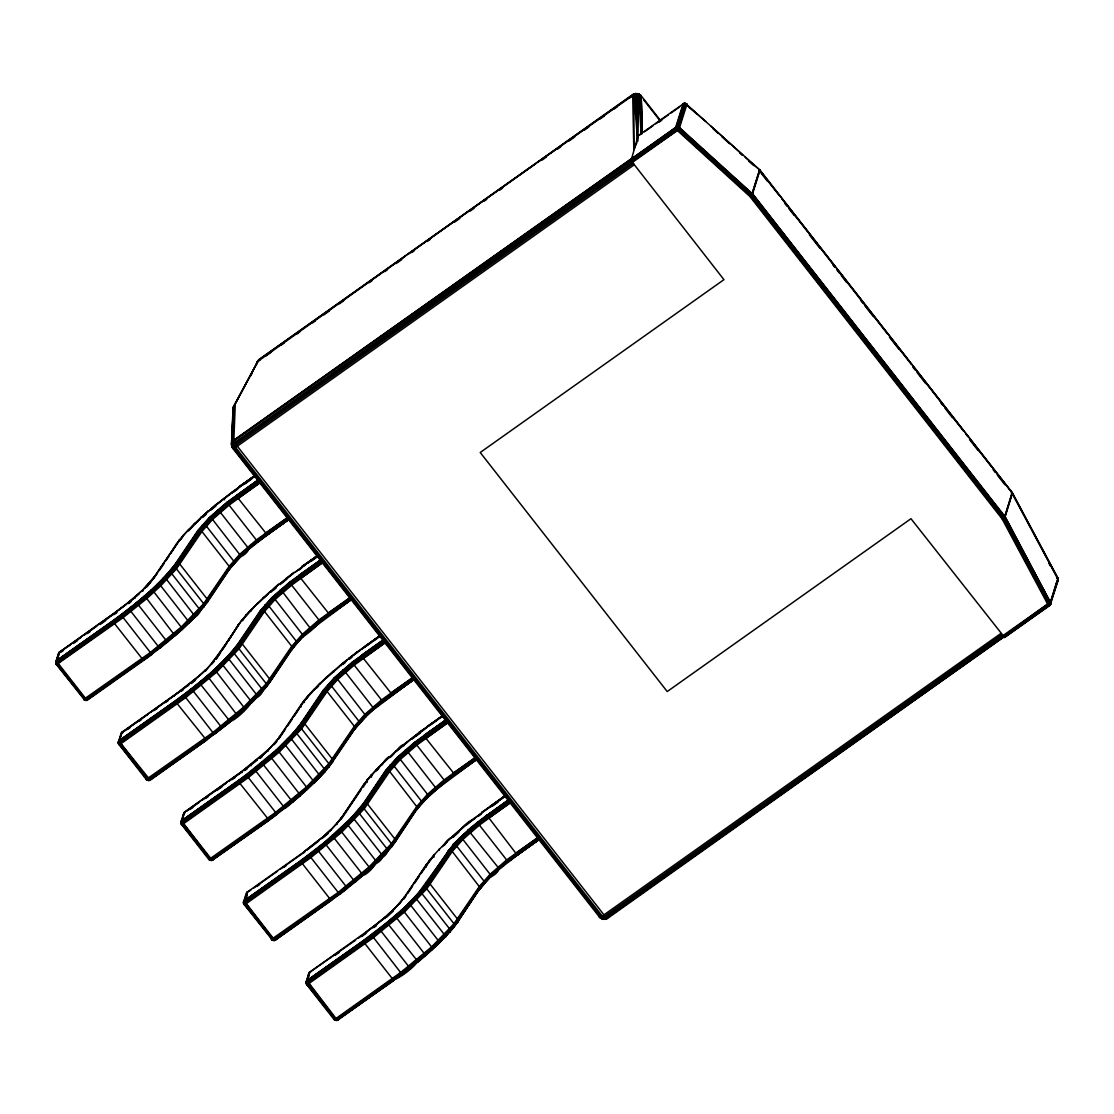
<?xml version="1.0" encoding="UTF-8"?>
<svg xmlns="http://www.w3.org/2000/svg" width="1114" height="1114" viewBox="0 0 1114 1114"><rect width="100%" height="100%" fill="white"/><g stroke="black" fill="none" stroke-linecap="round" stroke-linejoin="round"><path stroke-width="1.5" d="M58.541 655.464L59.627 651.927L70.085 645.145M120.925 734.725L121.523 732.594L123.236 732.469M183.504 814.71L184.799 811.911L241.084 772.002L242.114 772.559M246.695 896.116L246.695 892.579L250.803 890.128M641.956 132.831L641.204 95.79L638.712 93.924L635.607 93.52L632.961 94.384L258.908 359.627L233.341 406.986L231.503 443.887L232.701 448.26L236.962 446.477L634.131 164.844L631.22 159.873M636.957 142.62L633.81 149.471L634.061 93.91L258.629 359.933L233.829 406.652M606.503 918.841C610.082 917.184 603.134 920.624 601.852 918.813L233.467 448.455L231.503 443.887L232.715 441.074L676.421 126.982L679.568 127.637L752.563 193.892L1004.884 516.423L1050.892 603.412L607.603 918.382L602.27 916.056L235.597 447.382L235.207 443.887L677.242 130.603L679.568 127.637L686.976 104.131L685.486 103.379L683.091 103.867L675.683 127.358L676.783 129.962L749.875 196.482L1002.099 518.873L1047.592 603.983L1049.583 605.598L1058.3 579.907L1057.952 578.152L1012.459 493.029L759.623 169.843L745.196 157.269M759.483 169.843L752.201 193.502L749.875 196.482L752.563 193.892L759.957 170.219L1012.18 492.611L1004.786 516.283L1002.099 518.873L1005.065 516.715L1012.473 493.21L1011.234 492.861M660.505 120.465L640.996 95.553L638.712 93.924L637.584 141.241L634.061 93.91M259.075 479.312L226.894 502.358L209.209 517.69L197.832 530.556L175.775 563.266C158.689 586.034 135.88 603.746 113.141 620.526L56.856 660.449L58.415 663.679L85.667 698.506C90.819 701.555 82.854 699.717 84.093 699.871M113.141 620.526L114.7 623.77L142.912 659.655L143.929 660.198L151.88 654.419L121.008 614.803M320.303 560.133L289.473 582.357L271.788 597.675L260.411 610.556L238.354 643.265C221.282 666.019 198.473 683.745 175.734 700.525L119.435 740.434L120.994 743.679L150.223 780.12L206.647 740.044L149.972 780.092C148.83 781.903 144.179 778.004 147.368 780.26M175.734 700.525L177.293 703.769L206.522 740.197M289.779 518.873L267.165 534.748L238.187 498.334L236.628 495.089M246.18 774.787L238.312 780.524L238.661 781.833L269.101 820.196L277.108 814.32L246.18 774.787L276.119 750.112L293.428 732.761L300.947 723.251L322.99 690.555L334.367 677.674L352.052 662.357L384.288 639.13M280.115 590.072L282.928 592.328L311.224 629.494L351.147 599.75L329.744 614.747L300.307 577.693L299.206 575.089L321.654 559.312M445.475 720.117L414.645 742.342L396.96 757.673L385.583 770.554L363.526 803.25L350.966 818.219L324.299 842.588L300.891 860.509L302.451 863.754L329.702 898.58L331.819 900.042L275.395 940.105C274.42 941.692 270.256 938.782 271.858 939.854M415.076 678.816L392.323 694.746L363.345 658.332L361.785 655.088L384.246 639.311M363.484 940.508L365.044 943.753L392.281 978.579C392.769 984.456 422.652 961.521 416.636 959.92L386.892 922.587L363.484 940.508L307.199 980.417C304.888 981.657 306.35 986.656 308.759 983.662L373.218 937.793L404.382 912.115L426.773 888.833L452.256 851.472L462.895 839.427L479.424 825.112L510.769 802.331M477.655 758.815L454.916 774.731L425.938 738.317L424.378 735.073L446.825 719.296M540.109 838.842L517.745 854.744L515.768 853.143L486.943 815.378L508.012 800.284M993.521 469.426L1012.264 492.931L1058.244 579.099L1050.307 604.888L1004.619 637.487L910.974 518.706L667.23 691.543L480.218 452.493L723.947 279.656L631.067 160.569L638.127 135.741L641.678 133.819L641.204 95.79L640.09 94.69L641.26 133.875M630.984 158.982L232.715 441.074L234.177 405.552L258.629 359.933L260.105 360.059M1004.368 637.459L1049.722 605.459L1057.019 581.188L1058.119 580.686L1057.952 578.152L1056.866 578.194M142.689 590.169L154.581 576.69L142.87 589.793L142.815 591.256M188.6 530.905L201.453 517.133L194.49 523.803M205.394 671.241C216.562 656.926 228.857 640.48 238.688 624.439L216.13 659.098L219.959 653.417M232.882 448.524L231.907 446.923L232.241 438.498M232.784 425.005L232.923 408.476L234.177 405.552M199.141 682.604L228.885 719.936C227.841 727.693 255.203 702.92 250.58 700.636L223.343 665.81L219.987 664.055M216.102 658.388L242.03 619.899L241.557 621.069L257.585 603.189L245.999 615.318L242.685 620.456M288.373 738.22L291.965 739.752L319.621 775.219L319.927 777.029L313.828 783.337L313.173 780.636L285.922 745.809L282.58 744.041M313.661 690.276L320.164 683.188L304.136 701.068L278.695 738.373L267.833 750.655L259.896 757.924L268.363 749.555L241.334 772.016L184.102 812.579L181.067 823.817L208.889 859.521L275.297 812.621L306.461 786.957L328.853 763.661L354.336 726.3L364.974 714.269L381.503 699.94L412.946 677.298M322.475 837.923C348.598 813.443 305.946 852.029 328.324 833.286M327.655 684.664L331.443 685.973L359.098 721.44L359.307 723.362L353.918 730.074L365.629 716.97L365.684 715.522L337.723 679.443L334.367 677.674M382.241 763.8C396.876 751.504 384.288 757.84 382.367 764.872M386.196 916.878L400.26 902.549L393.033 910.152M401.291 910.11L404.382 912.115L431.619 946.942L432.218 949.629L439 943.335L438.345 940.62L411.094 905.807L408.741 904.053L386.892 922.587M451.449 838.034C452.827 835.472 443.706 842.337 444.946 844.858M188.503 530.292L194.992 523.204L183.42 535.319L181.192 539.162M372.09 774.773L382.756 763.187L376.323 769.732M382.52 857.014C366.019 869.742 386.112 860.217 381.796 854.577L354.544 819.751L350.966 818.219M438.832 850.274L439.529 849.007L433.75 855.301L433.959 857.223M413.545 898.218L418.599 892.746L421.844 893.484L449.638 928.881L450.251 931.429C446.185 934.005 445.224 940.87 444.375 934.562L416.594 899.165L413.545 898.218L407.738 904.039M705.691 121.454L684.65 103.324L677.242 126.815L751.658 195.02L1003.881 517.411L1049.569 602.827L1050.892 603.412L1004.981 516.562M144.806 588.443L149.93 582.58M199.921 611.461C185.133 623.77 203.235 614.287 199.295 608.898L172.057 574.072L168.27 572.763M214.375 661.312L205.282 670.168M262.5 691.446C247.726 703.756 265.828 694.287 261.887 688.898L234.636 654.071L230.849 652.762M267.987 751.24L267.861 750.168L275.088 742.565L274.322 744.639M296.714 643.363L291.339 650.089L296.435 643.85L296.505 641.455L268.85 605.988L265.062 604.679M304.414 702.447L304.289 700.441L309.316 694.482L306.364 699.16M313.828 783.337L324.801 771.932L324.87 769.537L297.229 734.07L293.428 732.761M336.943 823.399L342.332 816.673L337.236 822.912L336.915 824.639M371.38 777.224L371.895 774.467L366.868 780.427L366.993 782.446M387.672 851.444C372.605 864.213 390.986 854.285 387.045 848.882L359.808 814.056L356.02 812.747M393.005 910.653L404.911 896.673L399.815 902.911M479.09 890.072L484.186 883.834L484.256 881.439L456.615 845.972L453.384 844.468L418.599 892.746M84.789 700.26L55.909 663.833L58.931 652.595L125.59 604.999L143.205 589.571L134.683 597.285L134.961 598.441M202.302 516.993L215.851 504.642L210.838 509.516M205.255 670.67C199.183 676.839 143.358 719.714 197.275 677.284M248.701 549.244C226.142 565.327 253.588 552.377 247.587 547.155L220.335 512.329L217.536 510.073M206.55 676.337L209.348 678.607L237.658 715.773L244.843 709.158L244.62 708.184L216.631 672.132L213.54 670.127M270.841 591.005C244.077 615.958 297.8 565.494 271.106 592.161M261.72 762.603L292.759 802.08L300.237 795.758L299.972 794.616L271.941 758.606L269.128 756.336M322.392 837.533L330.621 829.791M342.708 670.057L345.507 672.327L372.758 707.153L373.622 709.59L414.645 678.816M331.707 836.336L334.52 838.591L361.758 873.418C361.368 881.118 379.359 862.626 375.752 860.621L348.515 825.808L345.159 824.04M388.939 757.283C390.736 760.319 401.862 741.005 403.95 745.67M414.645 742.342L445.503 781.763L427.887 797.192L436.396 789.478L436.131 788.336L408.1 752.326L405.287 750.056M417.917 962.078L425.409 955.756L425.144 954.601L397.099 918.59L394.3 916.335M452.646 836.976C459.316 831.838 467.226 820.238 474.494 819.263M499.03 869.212C476.486 885.31 503.918 872.359 497.916 867.138L468.186 830.111L452.813 844.663M175.58 545.693L179.925 539.51L170.804 553.505M175.775 563.266L177.906 562.946L179.869 564.185L207.12 599.012L207.58 601.769L203.402 607.269L204.363 605.71L203.681 603.677L176.444 568.85L174.522 567.555L172.475 567.75M238.354 643.265L240.499 642.945L242.462 644.184L269.699 679.011L270.34 681.086L265.981 687.268L266.942 685.695L266.26 683.676L239.023 648.849L237.101 647.554L235.068 647.749M300.947 723.251L303.078 722.93L305.041 724.184L332.278 758.996L332.752 761.753L328.574 767.268L329.535 765.694L328.853 763.661L301.602 728.848L299.68 727.539L297.647 727.734M363.526 803.25L365.657 802.929L367.62 804.169L394.871 838.995L395.512 841.084L391.153 847.267L392.114 845.693L391.432 843.66L364.194 808.834L362.273 807.539L360.226 807.734M429.447 860.426L434.474 854.466L426.787 865.216M444.862 937.445L454.22 926.848L454.428 924.314L426.773 888.833L424.852 887.538L422.819 887.733M149.081 584.001L154.052 577.136M209.209 517.69L212.551 519.458L240.513 555.524L240.638 556.61L228.746 570.09L229.804 568.391L229.164 566.316L201.926 531.489L199.963 530.236L197.832 530.556M238.688 624.439L228.593 640.62M351.676 598.622L320.108 621.487L303.245 636.108L292.383 648.39L269.282 682.785L270.34 681.086M291.854 649.629L291.743 646.301L264.505 611.489L262.542 610.235L260.411 610.556M274.364 743.4L279.753 736.674L278.709 739.097M308.87 694.83L301.281 704.424L300.989 707.098M354.433 729.628L354.336 726.3L327.084 691.474L325.135 690.234L322.99 690.555M341.817 817.119L341.302 819.082M330.426 830.654L341.274 818.372L364.375 783.978L363.568 787.097M476.848 758.62L445.28 781.485L428.417 796.092L417.555 808.374L394.453 842.783L395.512 841.084M399.425 903.983L404.396 897.118M403.867 898.371L426.968 863.963L426.147 867.096M539.441 838.619L507.859 861.47L490.996 876.091L480.148 888.373L457.032 922.768L458.091 921.069L457.45 918.994L430.213 884.168L428.249 882.929L426.119 883.249M58.541 653.236L55.7 662.329L56.8 664.626L85.541 700.483M58.332 654.726L55.7 663.095L56.48 664.71L122.888 617.81L146.77 598.608L160.764 585.825L176.444 568.85L201.926 531.489L212.551 519.458L229.08 505.129L260.439 482.362M55.909 663.833L59.627 651.927M119.365 741.033L122.22 731.926M181.067 823.817L181.958 821.032M306.81 984.692L306.03 983.077L309.274 972.578C311.447 970.628 307.255 974.109 308.884 975.446L306.628 984.484L334.061 1019.519L335.384 1018.892L400.469 972.619L431.619 946.942L454.011 923.659L479.507 886.284L490.132 874.253L506.661 859.938L538.118 837.282M232.701 448.26L599.555 917.198L603.384 919.217L234.4 448.065L231.921 442.397L675.794 128.124L683.829 103.491L683.091 103.867M759.748 170.122L752.061 193.808L678.078 126.885L685.486 103.379L759.623 169.843M1012.194 492.778L1004.898 516.98L752.451 193.752M233.021 408.184L231.503 445.433L233.467 448.455L231.907 446.923M150.947 590.128L154.038 592.133L182.042 628.185L182.139 629.48L175.079 635.774L146.77 598.608L143.957 596.352M244.843 709.158L251.43 702.962M319.634 684.288L333.615 670.893L333.699 672.146M276.119 750.112L279.21 752.131L306.461 786.957L307.046 789.645L314.009 782.961M157.408 584.056L160.764 585.825L188.433 621.264L188.837 622.977L181.874 629.661L194.769 617.031L194.727 615.875L166.794 579.767L163.215 578.236M250.761 375.794L252.377 372.717M319.927 777.029L319.3 777.753L325.079 771.445M294.5 572.666L316.279 556.596M206.271 740.183L230.166 722.095M359.78 650.701L356.564 652.442L379.999 635.621M308.759 854.786L339.686 894.319L274.852 940.313L245.289 902.382L244.607 900.432L247.378 891.91M183.42 535.319L188.809 529.317M245.999 615.318L251.778 609.01L251.193 610.904M450.251 931.429L449.527 932.279L454.554 926.319M1002.628 635.871L1050.391 602.103L1057.952 578.152M207.761 601.087C190.188 624.508 166.724 642.736 143.33 659.989L86.335 700.511L57.26 664.417L55.909 661.605L56.856 660.449M119.435 740.434C117.137 741.673 118.585 746.659 120.994 743.679L185.467 697.81L216.631 672.132L239.023 648.849L264.505 611.489L275.144 599.443L291.673 585.129L323.018 562.347L300.766 578.333M238.312 780.524L182.028 820.433C179.716 821.659 181.317 826.491 183.587 823.678L248.06 777.809L279.21 752.131L301.602 728.848L327.084 691.474L337.723 679.443L354.252 665.114L385.611 642.346M304.289 700.441L305.097 699.495L300.919 705.009M300.891 860.509L244.607 900.432C242.309 901.658 243.757 906.657 246.166 903.677L310.639 857.794L341.803 832.13L364.194 808.834L389.677 771.473L400.316 759.442L416.845 745.113L448.19 722.345M366.868 780.427L371.449 774.829M175.747 545.011L179.438 539.914M289.097 518.637L257.529 541.488L240.652 556.109L229.804 568.391L206.703 602.799L207.58 601.769M216.283 657.72L217.16 656.689L211.785 663.401M332.752 761.753L331.875 762.784L354.795 729.057M394.969 842.323L417.541 807.664L389.677 771.473L387.714 770.234L385.583 770.554M479.605 889.626L484.465 883.346M631.067 160.569L676.031 128.681L677.242 126.815L678.301 129.447L750.947 195.312L1003.338 517.899L1048.97 603.231L1048.984 605.389M153.704 577.72L176.625 543.994L153.523 578.389M157.38 573.418L147.048 586.855M159.302 570.577L164.092 563.461M166.014 560.621L168.882 556.359M207.218 602.34L229.637 569.059M222.842 649.142L226.671 643.46M269.811 682.339L292.216 649.058M278.862 737.705L301.281 704.424M279.67 737.677L285.421 729.141M287.342 726.3L292.133 719.184M294.054 716.344L298.844 709.242M341.455 817.704L363.86 784.423M342.263 817.662L361.437 789.227M404.034 897.703L426.439 864.422M403.881 899.082L405.802 896.241M407.724 893.4L412.514 886.284M414.422 883.444L419.226 876.328M421.134 873.487L425.938 866.386M457.562 922.322L480.12 887.663L452.256 851.472L450.293 850.219L448.162 850.539M238.326 625.01L242.03 619.899M266.469 686.865L270.159 681.754M363.498 785.008L367.676 779.494L364.181 784.521M364.208 785.231L366.771 781.75M391.641 846.863L395.331 841.752M426.091 864.993L429.781 859.897M426.759 864.52L433.638 855.9M458.091 921.069C440.517 944.491 417.054 962.719 393.674 979.972L336.665 1020.48L333.88 1019.296L335.119 1020.243M457.924 921.738L454.22 926.848M211.674 664L214.334 660.63M275.2 743.539L276.954 741.311M179.117 540.443L183.699 534.831M178.964 541.084L183.309 535.918M204.21 606.336L199.629 611.948M241.696 620.442L246.278 614.831M266.942 685.695C249.439 706.694 227.938 723.975 205.909 739.988L148.914 780.496L118.488 741.604L119.783 741.757L184.158 695.958L214.96 670.572L237.101 647.554L262.542 610.235L273.403 597.953L290.267 583.346L321.89 560.398M266.803 686.335L262.208 691.933M329.382 766.321L324.801 771.932M367.801 779.772L371.059 775.901M392.114 845.693C374.61 866.692 353.11 883.959 331.081 899.987L274.086 940.495L243.66 901.588L244.955 901.741L309.33 855.942L340.132 830.557L362.273 807.539L387.714 770.234L398.561 757.952L415.438 743.33L447.048 720.396M391.961 846.32L387.38 851.932M125.52 604.888L115.786 612.157L134.683 597.285M239.259 486.721L256.234 474.634L239.259 486.721L254.939 475.581M143.929 660.198L87.101 700.33L85.054 698.924L57.803 664.097L56.299 660.964L113.141 620.832C136.117 603.885 159.163 585.978 176.43 562.974L198.473 530.278L209.655 517.62L227.047 502.553L259.116 479.131M289.668 518.859L267.416 534.776L288.637 519.667M301.978 566.566L317.406 555.635L301.978 566.566L305.417 564.784M241.084 772.002L259.854 757.269M357.079 652.665L348.779 658.555L380.111 635.579M303.676 852.001L322.628 837.171L303.676 852.001L304.693 852.558M427.01 726.718L442.467 715.759M309.971 971.909L309.274 972.578L355.603 940.188M489.603 806.703L505.283 795.563M394.272 980.181L336.665 1020.48L306.239 981.587L307.534 981.74L371.909 935.941L402.711 910.556L424.852 887.538L450.293 850.219L461.154 837.937L478.017 823.33L509.641 800.381M539.998 838.842L517.745 854.744L538.981 839.65M308.578 695.317L313.967 689.301M371.171 775.316L376.56 769.301M240.457 556.986L233.411 564.199L234.246 562.779L233.508 560.815L206.271 525.989L202.483 524.68M358.569 724.197L365.81 716.594M330.44 830.167L337.681 822.564M428.208 796.97L421.162 804.197L428.389 796.594L427.971 794.895L400.316 759.442L396.96 757.673M1049.569 602.827L1050.711 604.192L1049.332 605.584L1050.307 604.888M194.518 617.462L188.656 623.353M313.73 689.733L326.36 677.284M316.167 688.494L318.576 686.085M376.254 770.275L381.03 765.485M376.351 770.888L378.76 768.479M438.902 849.731L445.001 843.409M442.411 846.682L447.02 842.198M445.099 937.013L439 943.335M194.463 524.304L200.005 519.096M257.069 603.802L263.781 597.285M257.055 604.303L268.488 593.79M376.407 863.336L369.625 869.644L369.04 866.943L341.803 832.13L338.712 830.111M444.82 843.785L458.787 830.891L451.532 837.268M439.181 942.959L417.903 961.883L402.043 974.318L371.352 934.785M676.421 126.982L630.719 159.553M139.264 593.79L128.361 603.189M197.22 677.535L205.463 669.793M311.224 629.494C284.975 650.061 324.856 622.893 318.91 619.941L289.473 582.357M260.119 758.425L262.375 756.378M373.858 709.228L365.629 716.97M386.419 917.393L393.145 911.238M675.794 128.124L677.242 126.815M201.188 517.3L208.443 510.908L201.077 517.606M202.497 517.523L206.118 514.306M182.25 629.173L167.476 642.137L136.549 602.604M326.249 677.604L340.912 664.682L341.357 665.671M326.277 678.05L339.812 666.283M307.422 789.158L300.237 795.758M388.828 757.604L396.013 750.989M452.827 837.505L458.871 832.144M432.469 949.462L425.409 955.756M601.852 918.813L600.14 917.128L601.073 916.738L604.972 919.231L1003.561 636.331L1004.758 636.748M417.026 809.627L421.886 803.361L421.677 801.439L394.022 765.972L390.234 764.664M208.207 511.27L231.628 492.444L232.283 493.056M211.089 510.003L216.2 505.686M273.431 589.501L278.333 584.683M273.668 589.988L276.23 587.83M237.7 715.508L214.292 734.335L183.587 694.802M300.293 795.507L284.947 808.304L254.02 768.785M395.957 751.254L419.379 732.427L403.491 744.667M396.055 751.644L407.627 742.021M362.872 875.507L355.227 882.121L324.299 842.588M458.55 831.253L466.195 824.625L458.634 831.643M414.269 678.621L382.701 701.486L365.824 716.093L354.976 728.375L329.535 765.694L314.023 782.474L300.195 795.118L268.502 819.988L211.507 860.495L208.708 859.312L209.947 860.259M128.653 603.635L131.174 601.546M190.94 683.188L196.036 678.983M191.232 683.62L195.02 680.515M257.348 760.026L244.342 770.234M306.921 850.219L318.66 841.07M476.388 759.651L436.396 789.478M467.866 830.055L486.957 815.072M385.068 917.908L366.116 932.139L385.207 917.156L385.291 918.409M215.74 504.684L239.997 486.79L233.258 491.692M215.921 505.227L230.57 493.711M167.56 641.901L159.775 648.32L128.862 608.787M278.347 584.878L294.04 572.359M279.823 584.154L293.149 573.696M280.101 584.613L286.744 579.266L286.131 578.458M340.912 664.682L356.619 652.344M340.94 664.877L347.471 659.613M342.402 664.153L346.37 660.964M342.694 664.598L345.34 662.468M284.975 808.332L292.759 802.08M355.31 881.884L339.631 894.403M466.098 824.861L473.882 818.442M466.251 825.196L472.851 819.89M296.435 643.85L303.217 636.595L302.813 634.896L275.144 599.443L271.788 597.675M484.186 883.834L490.968 876.579L490.564 874.88L462.895 839.427L459.539 837.672M210.713 860.468L181.972 824.625L180.872 822.327L183.713 813.234C188.948 807.427 178.546 821.157 183.587 823.678L212.259 860.314L269.101 820.196L211.507 860.495L181.067 821.603L182.362 821.756L246.737 775.943L277.539 750.571L299.68 727.539L325.135 690.234L335.982 677.953L352.846 663.331L384.469 640.397M393.214 909.776L375.919 924.982L309.831 972.062L307.185 980.738L337.431 1020.313L402.043 974.318M159.72 648.209L143.678 660.184M286.201 578.556L294.207 572.429M349.323 659.265L352.038 657.19M284.878 808.207L268.85 820.169M411.915 739.264L427.748 726.774L419.198 732.344L442.857 715.578M415.982 736.159L420.034 733.04M339.464 894.333L347.471 888.192L316.613 848.784M473.951 818.553L505.436 795.577L481.735 812.426L488.99 807.747M474.174 818.832L482.251 812.649M478.56 816.144L481.262 814.069M259.144 479.897L227.312 502.887L210.212 517.704L199.197 530.167L173.784 567.444L151.824 590.267L121.273 615.443L56.299 660.964M259.297 480.399L227.674 503.347L210.811 517.954L199.963 530.236L174.522 567.555L152.381 590.573L121.579 615.958L57.204 661.758L55.909 661.605M260.23 482.07L228.593 504.503L212.036 518.859L201.369 530.932L175.887 568.293L153.523 591.548L122.415 617.184L57.956 663.053L57.803 664.097L57.538 662.384L121.969 616.543L152.952 591.005L175.232 567.848L200.701 530.501L211.437 518.358L228.119 503.904L259.548 480.956M287.774 517.3L256.331 539.956L239.802 554.271L229.164 566.316L203.681 603.677L181.29 626.959L150.125 652.637L83.55 699.495M288.15 517.759L256.791 540.541L240.22 554.897L229.568 566.97L204.085 604.331L181.721 627.586L150.613 653.222L86.14 699.091L85.054 698.924L86.614 699.564L142.912 659.655L174.801 634.618L188.726 621.891L204.322 605.013L229.776 567.68L240.513 555.524L257.195 541.07L288.554 518.177M267.541 534.623L248.645 549.494M321.654 559.451L289.626 582.538L272.248 597.605L261.052 610.263L239.009 642.973C221.742 665.977 198.696 683.871 175.72 700.831L118.878 740.963L147.633 778.909L150.362 779.967L149.68 780.329M321.723 559.896L289.905 582.887L272.791 597.703L261.79 610.166L236.363 647.429L214.403 670.266L183.866 695.442L118.878 740.963M322.573 561.721L291.186 584.502L274.615 598.859L263.948 610.918L238.48 648.278L216.116 671.533L184.994 697.183L120.535 743.038L120.396 744.096L120.117 742.384L184.548 696.542L215.545 671.004L237.825 647.833L263.28 610.5L274.016 598.343L290.698 583.889L322.141 560.955M187.068 686.266L122.08 732.065L118.279 743.094L119.059 744.709M180.844 691.585L183.462 689.622M350.367 597.299L318.91 619.941L302.381 634.27L291.743 646.301L266.26 683.676L243.869 706.958L212.718 732.636L146.129 779.48M350.729 597.745L319.37 620.54L302.813 634.896L292.147 646.956L266.664 684.316L244.3 707.571L213.192 733.221L148.733 779.076L147.633 778.909L149.206 779.563L205.491 739.64L237.393 714.617L251.304 701.89L266.9 685.013L292.369 647.666L303.105 635.523L319.788 621.069L351.133 598.176M384.246 639.45L352.219 662.538L334.827 677.604L323.645 690.262L301.588 722.972C284.335 745.962 261.275 763.87 238.299 780.83L181.471 820.948L210.212 858.908L212.955 859.966L212.259 860.314M384.302 639.896L352.484 662.872L335.37 677.702L324.369 690.151L298.956 727.428L276.996 750.265L246.445 775.441L181.471 820.948M385.152 641.706L353.765 664.501L337.194 678.858L326.541 690.917L301.058 728.278L278.695 751.532L247.573 777.168L183.114 823.037L182.975 824.082L182.696 822.383L247.127 776.542L278.124 751.003L300.404 727.832L325.873 690.499L336.609 678.342L353.291 663.888L384.72 640.94M244.732 770.596L247.364 768.632M413.517 677.953L381.963 700.539L365.392 714.896L354.739 726.955L329.257 764.315L306.893 787.57L275.771 813.206L211.312 859.075L210.212 858.908L211.785 859.548L268.07 819.639L299.972 794.616L313.883 781.889L329.479 765.012L354.948 727.665L365.684 715.522L382.367 701.068L413.726 678.175M446.825 719.435L414.798 742.537L397.406 757.604L386.224 770.261L364.181 802.957C346.914 825.961 323.868 843.869 300.891 860.83L244.05 900.947L272.805 938.907L275.534 939.951L274.852 940.313M446.895 719.895L415.062 742.871L397.963 757.687L386.948 770.15L361.535 807.427L339.575 830.264L309.024 855.427L244.05 900.947M447.744 721.705L416.344 744.486L399.787 758.843L389.12 770.916L363.637 808.277L341.274 831.531L310.165 857.167L245.707 903.036L245.553 904.081L245.289 902.382L309.72 856.541L340.703 830.988L362.983 807.831L388.452 770.484L399.188 758.342L415.87 743.887L447.299 720.939M475.525 757.297L444.082 779.939L427.553 794.254L416.914 806.299L391.432 843.66L369.04 866.943L337.876 892.62L271.301 939.478M508.054 800.117L477.377 822.536L459.998 837.589L448.803 850.261L426.759 882.956C409.492 905.961 386.447 923.868 363.47 940.815L306.628 980.947L335.384 1018.892L338.113 1019.951L337.431 1020.313M508.068 800.882L477.655 822.87L460.542 837.686L449.541 850.149L424.114 887.426L402.168 910.249L371.616 935.426L306.628 980.947M510.323 801.704L478.936 824.485L462.366 838.842L451.699 850.915L426.23 888.262L403.867 911.517L372.744 937.166L308.286 983.021L308.146 984.08L307.868 982.367L372.299 936.526L403.296 910.987L425.576 887.83L451.031 850.483L461.767 838.341L478.449 823.873L509.892 800.938M373.844 927.642L376.462 925.692M538.675 837.951L507.135 860.523L490.564 874.88L479.897 886.953L454.428 924.314L432.051 947.568L400.943 973.204L336.484 1019.073L335.384 1018.892L336.957 1019.547L393.242 979.624L425.144 954.601L439.055 941.873L454.651 924.996L480.12 887.663L490.856 875.507L507.538 861.052L538.884 838.16M517.885 854.605L498.988 869.477M683.23 103.713L684.65 103.324L686.196 104.41L696.389 113.642M239.649 486.595L255.217 475.622L231.628 492.444M233.648 492.068L237.714 489.102M295.837 571.691L305.389 564.77M298.942 570.09L301.657 568.112M362.468 648.738L379.206 636.735L373.663 640.787M476.305 758.161L444.959 781.053L428.263 795.521L417.541 807.664L392.072 844.997L376.476 861.888L362.551 874.601L330.663 899.639L274.364 939.548L272.805 938.907L273.891 939.074L338.364 893.205L369.472 867.569L391.836 844.315L417.318 806.954L427.971 794.895L444.542 780.538L475.901 757.743M244.634 484.103L251.639 479.048M311.419 561.066L317.03 557.028M638.127 135.741L683.829 103.491M254.034 476.736L241.404 485.788L254.159 476.806M288.679 518.302L266.385 534.219L288.902 518.483M289.473 518.832L257.849 541.919L226.894 502.358M316.627 556.735L308.202 562.765L316.738 556.791M352.066 598.817L329.744 614.747L351.23 599.652M413.976 678.398L391.557 694.203L414.074 678.468M443.191 715.731L429.155 725.771L436.242 720.786M476.43 758.286L454.136 774.202L476.472 758.314M477.224 758.815L454.916 774.731L477.711 758.745M505.784 795.716L491.734 805.756L504.489 796.789M539.817 838.8L508.179 861.902L477.224 822.341M265.912 533.731L288.345 517.968M328.491 613.73L350.813 597.842M391.084 693.73L413.419 677.855M414.951 678.858L382.979 701.876L352.052 662.357M516.242 853.714L538.577 837.839M405.343 256.192L256.777 362.147L258.991 360.755M408.184 254.173L535.695 163.744M538.535 161.739L635.607 93.52L637.584 141.241L637.18 93.52M265.773 356.034L271.44 352.01M281.355 344.978L284.195 342.973M296.951 333.935L299.777 331.916M312.533 322.879L315.359 320.874M323.868 314.844L329.535 310.82M339.45 303.788L343.697 300.78M369.207 282.691L372.034 280.672M384.79 271.635L387.63 269.63M396.124 263.6L401.792 259.576M411.72 252.544L414.547 250.539M427.303 241.487L430.129 239.482M454.22 222.396L459.887 218.386M469.802 211.354L474.063 208.332M483.977 201.3L486.804 199.295M499.559 190.257L502.4 188.238M542.072 160.11L546.32 157.088M557.654 149.053L560.481 147.048M568.989 141.018L574.657 136.994M584.572 129.962L588.833 126.954M600.168 118.92L604.415 115.898M614.329 108.866L617.17 106.86M629.911 97.809L632.752 95.804M644.491 131.814L652.915 125.84M655.728 123.849L668.372 114.881M671.185 112.89L679.624 106.916M658.973 122.206L661.772 120.215M631.819 161.85L677.785 130.032L750.418 195.911L1002.739 518.4L1048.302 603.635L1003.115 636.456M633.198 163.563L236.029 445.196L235.597 447.382L233.829 440.615L235.263 404.577L233.341 406.986L231.921 442.397L234.525 442.62L676.365 129.308L678.301 129.447L676.031 128.681M259.646 481.164L237.296 497.039L259.799 481.429M238.187 498.334L260.537 482.487M115.926 612.004L58.931 652.595L60.24 652.136M72.897 643.154L81.336 637.166M84.149 635.175L96.821 626.193M99.633 624.188L116.524 612.227M60.657 652.484L63.47 650.479M73.329 643.502L77.548 640.508M87.393 633.518L90.206 631.527M100.065 624.536L105.691 620.554M114.129 614.566L116.942 612.561M322.238 561.164L299.889 577.038L322.308 561.289M178.755 692.031L121.134 733.235L118.279 742.328L119.393 744.625L148.134 780.482M124.225 731.132L148.148 714.171M150.961 712.166L174.884 695.206M127.469 729.489L130.282 727.484M138.721 721.496L141.534 719.505M154.205 710.523L157.018 708.532M165.457 702.544L168.27 700.539M364.431 646.719L379.888 635.76M384.817 641.149L362.468 657.037L384.971 641.413M363.345 658.332L385.709 642.472M186.804 811.131L199.476 802.15M202.288 800.144L226.212 783.184M229.024 781.192L241.682 772.211M190.048 809.474L192.861 807.483M205.533 798.501L208.346 796.51M216.784 790.522L222.41 786.526M232.269 779.535L235.082 777.544M447.396 721.148L425.047 737.022L447.549 721.412M425.938 738.317L448.288 722.471M303.927 852.015L247.252 892.063L243.451 903.078L244.231 904.693M253.616 888.123L277.539 871.162M280.352 869.171L304.275 852.21M256.861 886.479L259.673 884.488M283.597 867.514L286.409 865.522M510.059 801.272L487.64 817.022L510.142 801.412M488.517 818.317L510.866 802.47M358.416 938.183L366.854 932.195M334.924 955.492L339.143 952.498M361.66 936.54L365.879 933.546M1003.561 636.331L1001.764 634.674L604.61 916.307L601.073 916.738L606.406 917.964L234.525 442.62L234.4 448.065L231.503 443.887M1002.711 635.634L605.556 917.268L602.27 916.056L1000.79 633.518L1001.764 634.674M1003.589 636.929L1048.553 605.041L1048.97 603.231L1050.711 604.192M1004.257 636.707L604.972 919.231M300.307 577.693L322.809 562.069M251.249 703.338L257.348 697.03L257.042 695.22L229.387 659.753L225.794 658.235M385.402 642.054L362.886 657.692L385.277 641.887M392.323 694.746L414.826 678.844M425.464 737.677L447.981 722.053M510.56 802.052L488.057 817.676L510.435 801.871M237.714 497.693L260.133 481.93M302.228 566.594L316.39 556.61M365.169 646.774L370.837 642.778M362.886 657.692L385.305 641.929M427.4 726.579L442.968 715.606M440.49 717.792L443.33 715.787M488.057 817.676L510.463 801.913M539.148 838.396L516.715 854.201L539.246 838.452M236.962 496.412L259.395 480.677M266.803 534.567L289.32 518.748M299.541 576.411L321.988 560.676M329.396 614.552L351.899 598.733M362.134 656.397L384.567 640.661M391.975 694.551L414.492 678.732M424.713 736.396L447.16 720.661M454.568 774.55L477.071 758.731M487.305 816.395L509.739 800.66M517.147 854.535L539.649 838.717M236.614 495.41L259.089 479.702M236.725 495.855L259.2 480.148M299.193 575.395L321.668 559.701M299.318 575.854L321.779 560.147M361.785 655.394L384.26 639.687M361.897 655.84L384.372 640.146M424.364 735.393L445.433 720.674M424.476 735.839L446.951 720.145M486.943 815.378L508.012 800.66M487.069 815.838L509.53 800.131M265.424 533.16L287.927 517.495M328.003 613.16L350.52 597.494M390.596 693.145L413.099 677.479M453.175 773.144L475.678 757.478M515.768 853.143L538.271 837.477M185.049 811.939L184.102 812.579L185.397 812.12M247.628 891.924L246.291 893.233L243.451 902.326L244.551 904.61L273.292 940.467M310.569 972.118L308.884 973.218L306.03 982.311L307.144 984.609L335.885 1020.466M759.01 170.47L759.971 170.386M683.481 103.727L684.65 103.324M181.652 824.708L182.348 821.7L182.418 824.402M84.497 699.244L87.045 699.912M147.076 779.229L149.624 779.911M209.669 859.228L212.217 859.897M272.248 939.227L274.796 939.896M334.841 1019.213L337.375 1019.895M634.172 94.801L632.696 94.676L633.81 149.471M489.979 806.578L490.759 807.107M686.976 104.131L686.28 103.658L678.872 127.149L679.429 127.929M246.097 894.709L247.155 895.447M246.848 895.823L243.66 903.816L272.54 940.258M710.788 126.063L742.648 154.957M712.96 128.667L718.057 133.29M721.886 136.757L729.531 143.692M739.724 152.938L742.272 155.25M748.636 161.029L753.746 165.652M223.524 498.431L224.568 499.796M188.099 684.887L188.712 685.709M222.368 728.319L191.441 688.786M250.65 764.858L251.291 765.694M410.119 968.303L379.192 928.77M759.219 169.982L778.7 194.839M1050.892 603.412L1004.327 516.952L752.103 194.56L678.078 126.885L678.774 128.876M781.917 198.946L807.566 231.726M809.697 234.455L835.347 267.249M837.491 269.978L887.719 334.186M889.849 336.915L911.224 364.236M913.369 366.966L963.596 431.174M965.741 433.903L967.871 436.632M970.016 439.376L991.39 466.696M761.154 173.199L767.56 181.387M784.66 203.249L786.804 205.979M788.935 208.708L794.282 215.545M809.251 234.664L819.932 248.325M832.757 264.728L834.901 267.457M837.032 270.187L839.176 272.916M841.307 275.645L846.654 282.483M860.551 300.237L862.682 302.98M864.826 305.709L873.376 316.641M889.404 337.124L899.026 349.42M912.909 367.174L915.054 369.918M917.184 372.647L925.734 383.578M940.703 402.697L942.834 405.426M944.978 408.156L952.456 417.722M969.556 439.584L978.106 450.516M993.075 469.635L995.206 472.364M997.35 475.093L1004.828 484.66M643.614 99.745L659.697 120.312M118.488 743.832L146.31 779.535M1011.888 492.959L1058.3 579.907L1057.743 578.055M1048.747 563.002L1050.377 566.037M640.397 95.637L640.09 94.69L641.427 133.959M233.049 409.66L233.467 411.122M1004.786 516.283L1004.898 516.98M638.712 93.924L641.093 133.777M307.534 981.74L307.589 984.4M244.955 901.741L245.01 904.401M119.783 741.757L119.839 744.417M57.204 661.758L57.26 664.417M641.664 133.972L641.204 95.79L641.859 132.705M641.204 95.79L641.748 132.343M256.387 363.554L256.401 365.03M497.777 802.066L492.165 806.104L497.833 802.108M351.258 598.288L328.964 614.204L351.3 598.329M288.707 518.33L266.385 534.219L288.805 518.414M475.998 757.854L453.663 773.715L476.096 757.952M258.309 482.265L237.296 497.039L258.323 482.278M384.887 641.26L362.468 657.037L384.887 641.288M447.466 721.259L425.047 737.022L447.48 721.273M600.488 918.033L599.36 916.947L600.488 918.033"/></g></svg>
